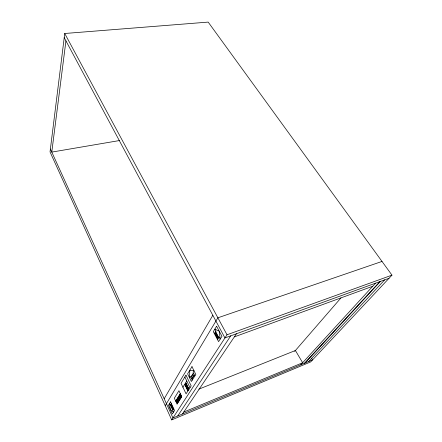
<?xml version="1.0" encoding="UTF-8"?>
<svg xmlns="http://www.w3.org/2000/svg" width="442" height="442" viewBox="0 0 442 442"><rect width="100%" height="100%" fill="white"/><g stroke="black" fill="none" stroke-linecap="round" stroke-linejoin="round"><path stroke-width="0.66" d="M64.736 33.493L50.034 151.915L171.689 419.9L310.638 361.937L391.966 275.145L208.182 22.1L64.736 33.493L227.017 334.771L171.689 419.9M65.935 40.857L51.78 152.098L119.749 140.501M164.197 398.745L212.823 315.284M165.236 405.679L217.873 317.804L382.004 261.437M171.369 403.59L171.131 403.982L173.524 409.193L173.767 408.811M214.37 333.644L214.735 333.058L217.917 339.08L217.547 339.66M182.922 387.22L186.767 381.004M175.706 401.104L180.336 393.684L180.949 397.916M177.065 404.038L181.739 396.662L178.933 390.711L174.347 398.187L177.065 404.038L176.463 399.894M177.717 415.977L230.724 335.848M182.441 414.016L236.442 333.765M294.681 351.351L340.953 297.919M300.759 364.794L375.567 283.173M304.544 363.225L379.893 281.598M304.969 363.042L380.385 281.421M308.72 361.484L384.667 279.863M183.773 412.038L302.648 362.733L295.416 350.506L198.872 389.142M234.337 336.892L372.733 286.267M389.026 278.278L224.95 337.948L64.217 37.647M227.017 334.771L391.966 275.145M311.522 358.18L312.549 359.893L172.949 417.961L50.394 149.048M194.9 375.91L194.474 375.043L191.795 379.291L192.209 380.148M184.85 377.02L189.999 387.7M176.082 400.502L176.386 402.568M179.938 394.314L180.551 398.54M179.546 394.944L180.159 399.159M179.159 395.568L179.767 399.778M178.767 396.192L179.375 400.397M178.38 396.817L178.988 401.01M177.993 397.435L178.601 401.618M177.607 398.054L178.214 402.226M177.225 398.667L177.833 402.833M176.839 399.281L177.446 403.435M181.038 395.17L181.342 397.292M188.259 387.695L188.552 389.767M187.563 386.253L188.148 390.385M186.872 384.816L187.679 390.507M186.181 383.38L186.994 389.071M185.717 383.512L186.303 387.634M185.325 384.148L185.618 386.203M189.778 370.28L189.563 377.822L190.408 376.457L190.778 377.214L193.447 372.949L193.066 372.181L193.983 370.711L189.778 370.28M185.977 375.159L181.049 383.291L186.065 393.822L191.165 385.877L185.977 375.159M170.562 401.839L168.43 405.347L172.358 413.95L174.551 410.513L170.562 401.839M191.983 366.656L187.618 373.822L191.353 381.507L195.823 374.451L191.983 366.656M216.591 326.235L213.304 331.627L218.586 341.627L221.972 336.329L216.591 326.235M170.551 404.927L170.336 405.27L169.54 403.529L170.385 409.635L173.496 412.165L170.551 404.927M170.993 404.203L170.651 404.762L173.037 409.966L173.386 409.414L170.993 404.203M215.458 331.876L214.939 332.721L218.127 338.749L218.652 337.909L215.458 331.876M215.939 331.097L215.613 331.622L218.812 337.66L219.144 337.136L220.193 339.113L219.271 331.257L214.862 329.069L215.939 331.097M186.016 383.037L184.933 384.778L187.85 390.861L188.949 389.137L186.016 383.037M193.624 373.319L190.961 377.578L191.557 378.805L194.231 374.551L193.624 373.319"/></g></svg>
